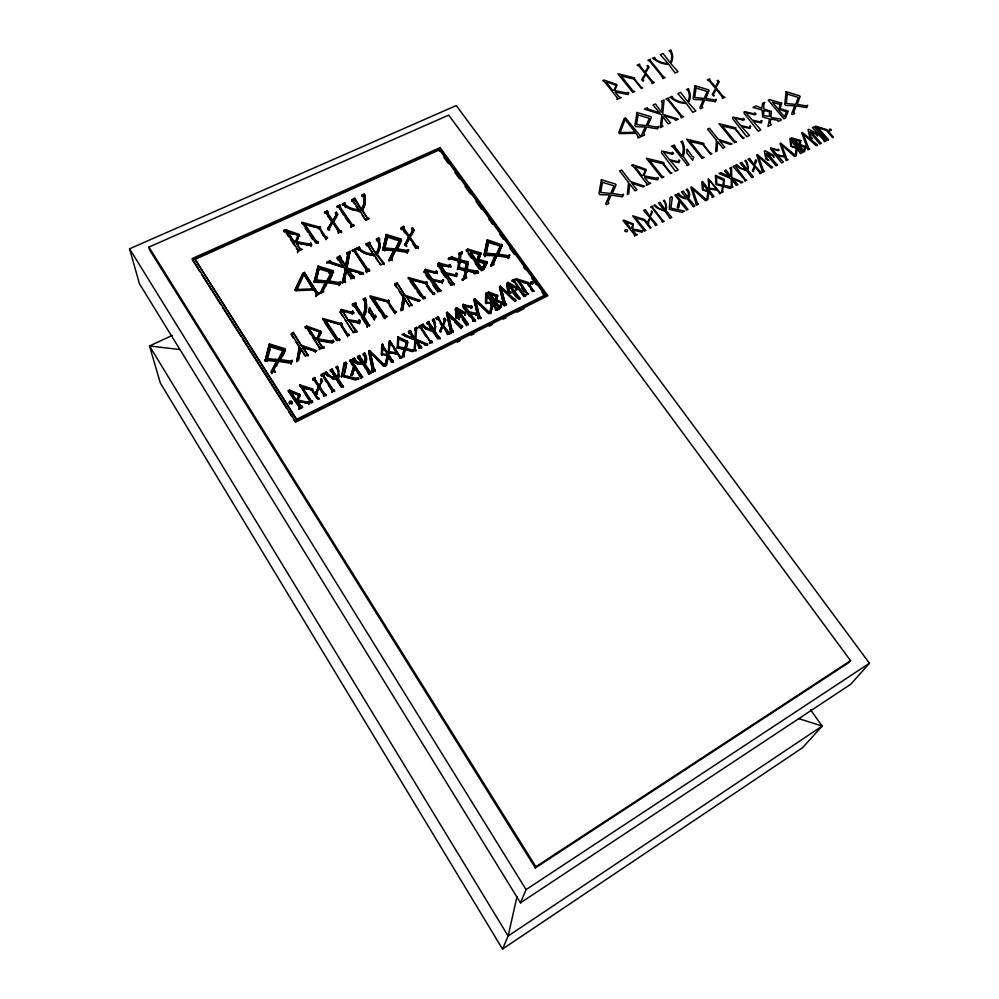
<?xml version="1.0" encoding="UTF-8"?>
<svg xmlns="http://www.w3.org/2000/svg" width="999" height="999" viewBox="0 0 999 999"><rect width="100%" height="100%" fill="white"/><g stroke="black" fill="none" stroke-linecap="round" stroke-linejoin="round"><path stroke-width="1.5" d="M418.818 301.036L405.644 296.553L397.04 282.904L394.83 283.953L396.553 287.612M400.811 356.693L400.799 357.779L389.922 340.559L388.199 352.485L388.823 353.421L389.972 341.858L397.502 354.121L388.961 352.672M407.629 342.869L407.205 341.121L397.764 336.688L397.764 337.799L407.629 342.869L405.869 349.288L412.15 351.236L413.136 349.662L413.111 350.749M485.739 293.394L485.614 303.221L485.739 293.394L486.575 292.982L487.112 294.605L486.288 302.972L486.913 293.444M398.276 347.702L398.276 346.603L404.795 348.151L404.795 349.238L398.276 347.702L398.651 338.773L406.381 342.407L406.318 343.681M398.651 339.872L398.651 338.773M399.063 242.27L399.188 240.834L387.262 237.15L384.603 249.088L395.08 250.112L399.188 242.02M400.187 357.005L399.975 358.191L400.187 357.005L398.089 353.896L388.811 352.322L388.186 351.386M400.886 238.948L401.461 240.959L400.886 238.948L386.326 234.453L382.717 250.2L386.326 234.453M401.511 228.434L401.511 229.633L400.974 228.858L403.721 227.572L403.733 226.373L400.974 227.66L402.972 228.771L409.066 237.487L404.533 245.317L408.004 237.987L409.066 237.487M401.024 356.593L401.436 358.304L401.011 357.679M404.183 349.238L402.322 356.868L404.183 349.238L397.889 348.251L397.252 347.302L397.252 348.401L397.764 336.688M404.57 298.139L402.622 310.115L404.57 298.139L409.652 306.693L404.57 299.275M402.822 357.605L402.322 355.781M412.699 227.922L413.923 230.881L412.699 227.922L411.788 228.346L412.762 230.944L408.903 236.713L403.883 229.545L403.733 226.373M403.184 348.863L403.184 347.764M394.83 283.953L403.434 296.491L401.049 310.876M403.883 229.545L404.27 227.148M404.37 356.843L403.646 354.682L405.194 349.388L412.624 351.648L413.136 349.662M414.548 339.66L415.084 341.571L414.548 339.66L401.985 334.615L404.12 333.566L404.932 335.889L412.4 338.948M404.932 335.889L404.12 333.566M415.359 247.677L415.384 246.503L409.602 238.262L405.706 245.242L407.929 241.221M404.857 349.013L404.857 347.927M405.644 296.553L397.04 282.904M405.194 349.388L403.633 355.769M406.818 251.636L406.83 250.449L408.566 249.638L408.554 250.811L406.818 251.636L396.853 250.012L401.461 239.772M406.705 246.666L405.719 244.068M405.869 349.288L407.642 341.77M406.855 297.165L411.863 305.619L406.855 297.165L418.693 301.186L420.317 300.387L405.644 295.417M407.192 253.596L408.566 249.638M407.992 239.173L408.004 237.987M407.192 342.22L407.205 341.121M408.678 239.872L408.691 238.686M426.186 282.992L432.842 292.557L434.228 292.695L434.665 294.543L432.792 293.694L426.148 284.141L426.685 281.893L425.736 282.355L408.354 277.497L408.329 278.659L424.263 283.104M408.903 236.713L408.916 235.514L403.883 228.346M507.967 293.007L507.042 282.904L508.166 282.342L517.057 287.487L516.833 289.947L516.158 288.274L509.89 284.877L509.752 286.014L519.792 299.313L519.942 298.189L509.89 284.877M409.453 236.288L416.296 246.066L417.769 246.416L418.281 248.376L416.271 247.252L409.428 237.475L413.948 229.683M408.516 331.406L409.165 333.479L408.516 331.406L410.327 330.507L410.676 332.729L414.847 338.861L415.547 329.558L414.71 328.346L416.833 327.31L416.808 328.421L414.697 329.458L415.522 330.669L415.547 329.558M409.59 239.448L409.602 238.262M409.815 236.276L412.774 229.758M409.465 333.329L409.178 332.367M410.976 332.58L410.327 330.507M411.788 228.346L411.775 229.545L412.687 229.121M410.676 332.729L410.989 331.481M411.788 280.045L411.763 281.194L423.526 298.189L424.912 298.326L424.95 297.19L423.564 297.053L411.788 280.045L425.599 283.229L433.191 294.143L434.715 293.406M412.637 280.769L412.662 279.62M409.478 332.217L413.636 339.46L411.963 337.013M414.697 329.458L414.71 328.346M416.271 247.252L416.296 246.066M414.847 338.861L410.689 331.631M415.072 349.762L415.097 348.676L415.959 351.061L415.072 349.762L415.796 341.483L419.493 346.915L419.155 348.151L419.493 346.915M415.771 342.582L415.796 341.483M415.734 340.159L415.759 339.061L427.572 344.193L427.535 345.292L415.734 340.159L416.833 327.31M417.744 247.59L417.769 246.416M416.296 340.971L416.321 339.872M427.572 344.193L425.537 345.217L424.65 343.918L417.008 340.884L416.983 341.983C418.256 346.578 422.028 346.241 420.679 347.402M419.143 328.084L418.756 326.361L420.879 325.312L420.979 327.997L430.644 342.083L432.192 342.969M489.847 311.788L490.921 312.65L492.594 304.67L495.579 308.866L495.541 310.352L497.577 309.328L487.112 294.605M419.18 326.973L420.304 327.235L425.537 336.039M421.266 327.035L420.879 325.312M420.979 327.997L421.303 325.924M421.004 346.154L421.64 348.226L420.979 347.252M424.687 269.693L424.225 272.677L425.399 269.343L434.99 271.965L436.463 270.929L437.412 273.514L436.463 270.929M423.526 298.189L423.564 297.053M422.839 326.648L421.878 324.825L423.164 324.188L423.738 326.198L423.164 324.188M423.776 325.087L423.364 326.398L426.66 329.108M424.65 270.841L425.399 269.343M455.482 308.279L456.331 318.569L455.407 309.403L456.643 307.704L465.609 312.949L465.322 315.472L464.672 313.748L458.354 310.302L458.266 311.426L468.256 325M425.562 284.378L425.736 282.355M437.462 272.365L435.826 273.152L426.361 270.554L426.323 271.716L432.33 280.319L440.222 282.18M424.612 345.017L424.65 343.918M426.148 284.141L427.085 283.679L426.685 281.893M427.41 322.927L427.372 324.038L426.985 322.315L428.771 321.428L428.896 323.276L434.103 330.831L434.84 327.522L434.14 322.877M381.418 353.683L381.818 355.332L381.755 344.58L382.642 344.143L383.154 346.928L393.456 362.275L383.129 345.841L383.154 346.928M381.443 354.77L381.755 344.58M428.896 323.276L428.771 321.428M429.97 341.346L429.645 343.406L429.97 341.346L420.304 327.235M432.33 280.319L432.367 279.171L426.361 270.554M430.644 342.083L421.016 326.885M433.166 280.319L433.129 281.468L439.523 290.622L439.572 289.473L433.166 280.319L442.332 282.417L443.481 279.857L442.607 279.757L442.382 282.08L441.533 282.492L442.445 280.931M432.792 293.694L432.842 292.557M439.373 151.086L439.423 149.825L195.105 259.328L296.865 420.317L544.73 296.166L544.917 295.03L439.423 149.825M431.768 342.345L431.818 341.258L430.681 340.984M433.154 321.566C433.404 318.319 433.941 323.251 432.542 320.667L432.579 319.555L433.853 318.931L434.053 321.116M425.374 270.504L434.94 273.114L434.99 271.965M546.753 295.592L440.084 148.839L440.134 147.577L192.083 258.629L295.816 422.053L547.852 295.729L440.134 147.577M434.178 293.831L434.228 292.695M427.659 322.789L432.829 331.468L429.358 326.423M434.428 320.941L433.853 318.931M422.864 325.537L423.014 325.674A20.342 17.345 4.5 0 0 425.012 327.485L433.366 331.081L432.904 332.118M435.502 326.798L435.002 323.651A20.479 17.52 3 0 0 434.128 321.291L434.478 319.817M434.94 273.114L436.213 272.502L436.263 271.341M434.103 330.831L434.89 325.512L433.903 321.004M382.142 354.52L383.029 347.065L387.912 354.345L387.063 355.856L387.912 354.345M440.147 339.011L434.59 331.556L435.552 326.636M434.727 331.218L434.765 330.107M438.111 263.274L437.649 266.246L438.823 262.924L448.376 265.534L449.837 264.51L450.774 267.095L449.837 264.51M437.387 291.533L437.437 290.397L424.263 271.516M436.338 317.707L436.713 319.43L436.338 317.707L438.236 316.77L438.399 319.418L438.661 317.382M438.062 264.435L438.823 262.924M455.919 274.438L456.793 274.55L456.868 273.389L455.994 273.289L455.756 275.612L454.907 276.024L445.741 273.863L439.722 265.297L439.785 264.136L449.213 266.721L450.836 265.934M437.762 319.73L437.812 318.606L436.763 318.319M442.32 325.087L438.236 316.77M433.366 331.081L437.787 338.686L434.066 333.266M440.834 291.546L440.884 290.397L439.572 289.473M439.061 338.049L434.64 330.444M441.858 325.861L439.647 331.656L442.582 325.499L437.812 318.606M442.282 283.566L442.332 282.417M445.666 319.555L445.604 320.667L444.068 318.469L445.666 319.555L442.794 324.575L449.625 333.216L447.727 334.166L443.007 326.111L440.472 331.618L442.582 325.499M443.481 279.857L443.419 281.006L442.545 280.906M449.625 333.216L449.562 334.315L448.076 333.404L442.732 325.686L444.842 319.58L442.944 324.775M445.741 273.863L445.804 272.702L439.785 264.136M442.732 325.686L443.531 324.213M456.868 273.389L456.506 276.673L456.58 275.524L446.603 273.838L446.541 275L454.258 285.015M444.692 318.157L444.006 319.58L444.78 320.704M448.451 258.329L448.389 259.49L452.023 257.754L452.097 256.581L448.451 258.329L458.254 261.114L458.628 262.899L458.254 261.114M438.773 264.098L448.314 266.696L448.376 265.534M446.528 312.687L451.111 333.541L446.528 312.687L447.365 312.275L461.813 325.886L461.738 326.998L461.813 325.886M449.737 259.653L449.812 258.479M448.314 266.696L449.575 266.084L449.65 264.922M461.738 326.998L447.302 313.399L447.365 312.275M452.097 331.581L452.609 330.257L452.097 331.581L448.089 314.198L461.201 327.447L461.113 328.559L454.57 321.94M447.24 334.653L447.515 332.617L447.44 333.716M448.076 333.404L448.139 332.305M437.699 265.085L450.886 283.866L450.824 285.015L448.189 281.256M462.262 252.347L461.226 253.971L462.175 253.521L461.925 251.885L459.24 253.172L458.791 259.977L458.066 260.327L452.497 258.416L452.097 256.581M381.793 354.245L387.275 355.869L385.339 363.798L386.051 364.885L388.449 356.343L391.396 360.726L391.296 362.262L393.456 361.188M449.138 333.703L449.2 332.605M452.947 284.103L453.022 282.954L446.603 273.838M450.362 332.442L450.424 331.343M450.686 332.28L450.761 331.168M454.907 276.024L455.831 274.463M476.098 313.324L476.773 312.562L476.573 315.259L476.098 313.324L468.993 311.763L464.373 305.195L464.298 306.318L468.906 312.887L474.113 314.36M452.609 330.257L453.296 332.455L452.535 331.356M458.066 260.327L458.866 258.816L458.791 259.977M459.565 253.634L459.49 254.807L459.24 253.172M459.253 267.607L459.328 266.446L460.152 268.881L465.709 269.343L466.645 263.461L459.99 261.613L459.253 267.607L460.152 268.881M455.407 309.403L456.643 307.704M459.54 268.007L459.615 266.845M459.915 262.774L459.99 261.613M460.851 261.301L460.252 259.178L460.851 261.301L468.244 263.674L467.732 261.663L460.939 260.14M457.067 310.864L457.742 317.17L458.741 317.657L458.666 318.781L457.667 318.281L457.067 310.864L466.733 324.687L468.356 323.888L458.354 310.302M460.551 262.462L460.626 261.301M462.175 253.521L461.925 251.885M457.667 318.281L457.742 317.17M459.328 319.73L458.741 317.657M465.422 271.166L463.586 278.534L462.275 279.171L462.2 280.319L463.511 279.683L465.422 271.166L457.554 268.519L457.48 269.68L458.703 261.738M463.511 279.683L463.586 278.534M464.86 269.755L466.645 263.461M464.972 270.529L465.334 272.315M480.769 254.121L480.869 252.947L467.794 249.076L466.383 249.75L466.296 250.924L467.707 250.25L480.769 254.121L478.421 260.427L487.137 263.012L483.953 269.58M465.709 269.343L465.796 268.182M466.196 262.837L466.558 264.623M464.373 305.195L471.103 307.355L472.215 306.818L471.441 305.719L470.467 306.456L463.174 304.495L463.086 305.619L469.006 307.143M463.561 305.382L463.648 304.258M467.707 250.25L467.794 249.076M477.722 271.116L476.898 272.615L467.894 270.791L467.295 268.669L467.982 269.643L477.722 271.116L478.459 272.153L474.975 273.851L474.05 272.54L467.42 270.916L466.608 272.415L467.332 272.065M467.644 262.824L467.732 261.663M464.585 314.86L464.672 313.748M467.894 270.791L467.982 269.643M465.609 312.949L465.522 314.061L456.568 308.828M470.604 251.96L470.517 253.134L476.236 260.976L477.247 260.489L478.858 254.458L470.604 251.96L476.323 259.815L476.236 260.976M467.132 324.101L467.22 322.989M468.906 312.887L468.993 311.763M469.605 312.637L469.518 313.748L475.374 321.453L475.474 320.342L469.605 312.637L476.098 314.435L475.999 315.547M470.467 306.456L470.367 307.58L471.353 306.843L472.115 307.942M471.016 308.479L471.103 307.355M473.951 273.689L474.05 272.54M471.228 307.155L471.328 306.031M476.848 260.889L476.748 262.05L482.055 269.48L485.389 262.774L478.059 260.314L476.848 260.889L482.155 268.319L482.055 269.48M477.247 260.489L478.858 254.458M476.898 272.615L476.998 271.466M477.959 261.476L478.059 260.314M472.964 321.353L473.064 320.242L462.962 305.856L463.174 304.495M489.473 313.174L474.737 299.887L474.837 298.751L474.013 299.163L478.384 317.432L477.947 318.706M478.421 260.427L480.869 252.947M489.16 313.336L489.585 312.063L490.247 312.987L488.673 313.761L475.574 300.649L479.67 317.844L480.194 316.521L479.67 317.844M478.459 272.153L478.359 273.314L477.622 272.265M474.413 320.729L474.513 319.618M475.524 313.611L475.424 314.735L476.673 314.148M484.228 254.245L484.965 256.581L484.228 254.245L487.287 239.76L502.335 245.03L498.002 255.207L507.842 256.805L509.527 255.994L509.665 254.832L507.979 255.644L498.126 254.046L498.002 255.207M485.939 254.295L488.299 242.432L500.149 246.091L500.024 247.265L496.253 255.307L485.939 254.295L487.862 245.142M484.128 255.407L487.287 239.76M480.194 316.521L480.856 318.718L480.094 317.632M488.174 243.619L488.299 242.432M487.137 263.012L487.25 261.85L478.521 259.265M486.8 294.58L486.575 292.982M486.338 297.202L486.451 296.066M485.989 303.758L485.726 302.098M486.613 303.434L486.401 301.848M495.154 255.732L490.646 266.096L495.154 255.732L485.077 255.419M488.561 291.995L488.449 293.132L497.502 296.503L496.328 301.086L497.627 295.367L488.561 291.995L487.649 292.445L499.113 308.566L498.988 309.678M493.706 255.057L493.831 253.896M496.778 255.769L493.031 264.373L496.778 255.769L508.429 257.605L509.665 254.832M490.646 294.243L490.534 295.379L494.892 301.411L496.366 296.416L490.646 294.243L495.017 300.287L494.892 301.411M388.511 349.475L389.298 340.859M389.248 349.9L389.922 340.559M491.071 304.283L492.007 302.759L491.196 303.159L491.321 305.332L490.984 303.559L486.101 302.635M496.253 255.307L500.149 246.091M496.403 254.995L496.528 253.833M492.282 306.681L492.594 304.67M499.9 247.515L500.037 246.341M495.317 302.222L496.216 300.711L501.311 302.822L499.363 307.917L495.317 302.222L496.091 301.848M415.097 340.472L413.936 350.986L415.984 349.975M495.554 301.086L496.366 296.416M502.21 246.204L501.748 244.218M495.454 309.99L495.579 308.866M497.502 296.503L497.627 295.367M496.74 309.453L496.878 308.341M499.6 286.563L499.463 287.7L500.412 286.164L499.6 286.563L503.946 305.756L499.837 289.211M497.577 309.328L497.452 310.452L487 295.729M515.134 299.338C514.685 302.56 514.522 297.615 515.796 300.262L514.248 301.024L501.161 288.037L505.319 305.082L505.869 303.746L505.319 305.082M499.363 307.917L501.311 302.822M500.824 307.605L502.509 302.21L496.453 299.962M507.842 256.805L507.979 255.644M338.424 375.212L337.537 378.671L332.417 370.829L332.18 368.981L330.307 369.905L330.394 370.979L332.267 370.055L332.18 368.981M339.098 375.437L338.511 378.234M508.429 257.605L508.291 258.766L509.527 255.994M506.905 284.041L508.166 282.342M508.641 285.427L509.278 292.732L510.264 293.219L510.402 292.083L509.415 291.596L508.641 285.427L518.369 298.976L519.942 298.189M509.278 292.732L509.415 291.596M512.062 281.506L512.2 280.357L514.223 279.37L514.26 282.018L514.647 279.957M513.586 282.355L513.723 281.206L512.2 280.357M514.223 279.37L514.073 280.507L524.188 294.455L525.724 295.304L525.561 296.441L524.025 295.579L513.723 281.206M455.756 275.612L455.994 273.289M516.158 288.274L516.221 290.447L516.371 289.31M517.057 287.487L516.908 288.624L508.029 283.491M518.294 280.532L518.144 281.668L518.831 280.257L527.597 283.366L533.454 291.458L534.39 290.996L533.091 290.309L528.196 282.455L515.834 278.571L527.335 294.505L528.708 293.831L527.397 293.144L518.831 280.257M515.796 300.262L515.646 301.386L514.985 300.474M442.382 282.08L442.607 279.757M518.668 298.439L518.818 297.302M523.351 295.916L523.513 294.792L523.701 296.316L525.724 295.304M524.025 295.579L524.188 294.455M525.137 295.841L525.287 294.717M527.235 294.268L527.397 293.144M533.091 290.309L532.929 291.446L531.218 289.073M359.79 320.292L359.478 323.639L359.79 320.292L358.891 320.192L358.741 322.527L357.842 322.964L348.426 320.754L342.432 310.726L348.426 320.754M358.741 322.527L358.891 320.192M460.177 260.339L461.313 252.797M467.207 269.817L468.344 262.512M403.434 296.491L401.049 309.752L402.622 308.978M466.695 271.266L465.659 277.497L465.746 276.348L466.783 277.822L462.724 279.795L462.275 279.171M302.697 407.505L299.2 409.253L299.375 406.643L288.361 390.547L289.398 390.035L299.463 394.205L299.962 395.854L297.852 400.412L298.289 401.111L307.417 403.221L308.691 402.597L308.566 401.536L307.292 402.172L298.164 400.05L297.714 399.35L299.837 394.792M299.2 409.253L299.375 406.643M337.874 258.579L337.949 259.752L337.038 257.33L339.885 256.006L340.721 257.255L340.322 258.654L345.629 266.508L347.802 254.37L346.753 252.822L350.062 251.286L346.765 268.182L347.465 269.218L363.611 274.163M345.629 266.508L347.802 254.37M489.722 312.899L491.446 304.208M490.796 313.761L492.47 305.794M299.55 346.603L296.715 361.576L299.55 346.603L291.084 333.554L293.419 332.442L302.01 346.591L315.659 351.236M301.885 345.479L316.92 350.612L315.197 351.436L303.072 347.302L308.017 354.932L305.682 356.056L300.662 348.326L298.239 359.677L296.578 360.477M298.376 360.764L300.662 348.326M346.765 268.182L350.062 251.286M346.378 270.242L344.33 281.056L346.378 270.242L351.099 277.21L350.674 278.596L351.099 277.21M516.995 896.602L508.129 936.013L502.534 949.05L160.302 382.954L149.525 345.979L172.165 335.464M338.349 258.354L343.731 267.395L331.256 263.274L330.132 260.539L326.785 262.088L344.792 267.894L345.504 268.943L342.17 283.079L345.392 281.568L344.255 279.895M342.57 282.829L345.504 268.943M358.766 379.57L358.142 377.634L356.68 378.359L356.73 379.433L343.743 376.423L346.578 363.336L345.866 362.237L344.143 363.087L344.63 364.81L341.358 377.123L344.143 363.087M343.743 376.423L346.278 365.921M386.426 365.784L388.449 356.343M384.603 249.088L387.262 237.15M305.195 326.81L307.28 328.359L319.742 347.415L319.205 349.488L324.263 347.04L321.865 346.241L318.057 340.409L332.43 343.069L333.616 341.208L333.017 340.309L331.181 341.196L318.431 338.836L317.844 337.937L321.116 331.855L320.629 331.119L306.681 326.099L305.195 326.81L305.319 327.934L306.805 327.222L320.729 332.23L321.216 332.967L318.594 337.837M340.734 309.827L340.309 312.849L341.483 309.465L351.273 312.138L352.822 311.064L353.871 313.674M323.788 394.18L323.626 396.228L323.788 394.18L319.368 387.35L316.596 392.008L317.457 394.255L316.596 392.008M322.54 381.493L321.491 378.958L320.816 379.295L321.666 381.531L318.906 386.163L315.06 380.219L314.797 377.535L312.774 378.534L313.299 380.244L312.774 378.534M316.021 279.945L319.018 268.868L331.168 272.627L331.243 273.801L326.835 282.143L316.121 281.106L316.021 279.945L326.748 280.981L331.168 272.627M316.121 281.106L319.018 268.868M318.132 266.096L314.161 282.267L318.132 266.096L332.954 270.679L333.591 272.69M297.577 252.809L297.977 249.688L286.001 231.706L283.991 230.232L285.452 229.583L298.951 234.403L299.55 236.313L298.951 234.403M404.795 348.151L406.381 342.407M404.795 349.238L406.368 343.506M374.463 316.783L369.58 308.591L368.544 312.3L369.543 307.455L374.463 316.783L375.199 315.284L374.438 315.659M269.418 343.918L265.11 360.939L269.418 343.918L284.69 348.651L285.264 349.538L280.132 360.564L290.647 362.225L292.532 361.313M266.983 358.604L270.292 346.84L282.804 350.724L282.954 351.835L278.234 360.701L267.158 359.702L266.983 358.604L278.084 359.615L282.804 350.724M267.57 358.229L270.042 349.425M309.016 402.247L308.778 404.483L308.566 401.536M415.384 246.503L415.547 248.489L418.306 247.19M332.155 390.022L331.905 392.095L332.155 390.022L322.627 375.362L321.054 374.45L323.289 373.351L323.464 376.074L332.992 390.709L334.153 390.984L323.376 375L323.701 373.988M366.658 269.443L366.283 271.84L366.658 269.443L354.333 251.373L352.322 250.237L355.144 248.926L355.332 252.11L367.632 270.167L369.655 271.303L369.081 269.343L367.595 268.993L355.282 250.936L355.681 249.713M351.161 224.987L350.811 227.397L351.161 224.987L339.098 207.392L337.113 206.281L339.91 205.02L340.097 208.192L352.16 225.774L353.621 226.111L353.571 224.912L352.098 224.563L340.022 206.968L340.434 205.782M328.933 229.533L328.846 228.321L332.929 222.54L338.536 230.769L338.649 232.755L341.471 231.468L339.473 230.344L332.817 220.579L337.537 214.011L336.338 212.25L335.402 212.675L336.426 215.297L332.38 221.029L327.51 213.886L327.31 210.702L324.5 211.975L324.588 213.187L327.397 211.925L327.31 210.702M338.186 233.179L338.536 230.769M327.51 213.886L327.834 211.463M316.408 294.156L316.059 296.578L316.895 293.931L314.223 289.91L295.866 290.684L295.067 289.473L303.072 273.089L304.52 272.415L318.444 294.393L318.344 293.244M502.509 302.21L500.437 307.904L499.113 308.566M353.334 367.757L351.024 375.299L353.334 367.757L354.47 367.195L349.9 360.252L351.074 359.677L362.737 377.585M354.258 369.717L352.247 375.012L354.195 368.631L355.12 368.181L361.188 378.359L355.12 368.181M434.59 331.556L435.502 327.747L435.052 322.527A20.504 17.532 3.1 0 0 434.178 320.179L434.103 320.005M311.026 246.653L310.926 243.132L309.141 243.943L296.765 241.621L296.204 240.771L296.89 242.819L309.253 245.142L311.026 244.33L310.926 243.132M337.537 378.671L338.286 371.653L336.188 366.995L337.525 366.346L337.899 368.718A21.191 18.257 -3.2 0 1 338.711 371.178M337.949 378.346L343.531 387.162L338.024 379.42L339.023 374.363L338.636 370.092A21.229 18.282 -3.2 0 0 337.824 367.644L337.749 367.47M338.024 379.42L338.099 377.997M375.199 315.284L375.849 316.246L374.288 319.967L374.163 318.469L368.506 311.164M520.479 902.834L526.073 889.597L869.442 663.236L456.268 105.557L129.558 248.788L139.423 283.716L520.479 902.834L850.823 684.203L869.442 663.236M535.339 867.931L535.864 866.695L850.549 660.651L448.713 115.122L148.888 247.078L149.688 250.1L535.339 867.931L849 662.487L850.549 660.651M443.469 325.324L445.067 321.828M297.115 399.338L298.751 394.667L291.296 392.295L296.241 400.886L297.252 400.399L297.115 399.338L296.116 399.837L296.241 400.886M498.126 254.046L502.335 245.03M363.786 316.246L364.111 315.547L363.823 317.37L369.705 326.111L363.786 316.246L363.823 317.37M487.25 261.85L483.429 269.742L481.356 270.754L466.383 249.75M319.58 385.839L321.566 380.457M316.695 393.069L318.269 389.835M303.072 273.089L295.204 290.622L295.067 289.473M296.666 290.659L303.921 274.375L313.599 289.96L303.921 274.375M351.273 312.138L351.336 313.274L352.672 312.625L352.822 311.064M319.992 385.352L319.218 385.739L326.074 395.866L324.563 394.905L319.318 386.8L322.44 380.419M318.182 387.1L315.834 393.107L318.956 386.713L314.273 379.483L313.187 379.17M340.147 283.766L339.173 285.689L340.559 281.656L338.761 282.505L328.571 280.856L328.659 282.018L338.823 283.654L340.634 282.804L340.559 281.656M395.08 250.112L399.188 240.834M396.853 250.012L400.799 242.245M290.959 364.373L292.395 360.214L290.509 361.126L279.982 359.478M382.692 249.026L383.516 250.212L393.768 250.537L388.961 259.79L389.61 260.727L392.395 259.403L391.458 258.054L395.404 250.574L407.205 252.422M388.973 260.964L393.768 250.537M328.659 282.018L332.18 275.362M328.571 280.856L333.516 271.516M282.767 355.607L285.402 350.649L284.69 348.651M325.362 282.63L320.317 293.319L325.362 282.63L314.872 282.317L314.061 281.106M317.095 339.048L319.58 331.743L310.277 328.459L309.215 328.971L315.659 339.747L317.095 339.048L319.992 332.367M276.623 361.363L271.129 371.516L271.928 373.614L271.291 372.602L276.623 361.363L267.058 360.502L265.746 361.126L264.935 359.84M322.902 291.533L327.048 282.655L339.098 284.528M325.724 286.388L327.048 282.655M273.838 369.605L274.937 372.152L273.838 369.605L278.371 361.388L290.821 363.274M276.586 365.996L278.371 361.388M411.176 235.764L413.236 232.093M296.328 241.97L298.264 238.574M295.504 241.97L297.939 234.977L288.923 231.83L287.887 232.292L294.106 242.62L295.504 241.97L299.425 235.102M482.155 268.319L485.389 262.774M333.316 220.604L336.351 214.073L335.402 212.675M329.72 228.197L331.98 222.977M334.715 220.08L336.888 216.446M331.318 222.278L327.747 229.608L327.66 228.396L332.405 221.778L326.486 213.087L324.5 211.975M376.823 253.846L384.103 263.311L384.128 264.485L376.848 255.02L377.872 252.198A20.967 17.345 1.5 0 0 378.983 239.623L379.595 239.086L378.796 237.949L376.473 239.023L376.498 240.222L378.821 239.136L378.796 237.949M376.848 255.02L377.897 253.371M362.125 209.515L367.769 218.818L362.175 210.727L363.174 207.904A20.704 16.846 1.5 0 0 364.335 195.717L364.273 195.504M362.175 210.727L363.224 209.128M363.923 354.545L363.961 355.644A9.615 8.279 -0.8 0 1 364.16 363.486L364.123 362.412A9.628 8.279 -0.8 0 0 363.923 354.545L363.037 353.783L364.635 352.997L365.047 353.996A10.927 9.403 -0.8 0 1 364.797 363.648L364.847 364.735C366.071 368.831 371.341 371.903 370.067 372.602M502.534 949.05L802.559 747.714L822.189 726.048L810.376 709.577M457.267 342.182L460.052 340.784M471.178 335.214L473.963 333.816M489.26 326.149L492.045 324.75M503.159 319.168L505.944 317.769M517.07 312.188L524.025 308.703M296.865 420.317L296.74 419.28L544.917 295.03M372.227 370.254L373.014 372.465L368.731 350.986L369.605 350.562L384.091 364.573L384.103 365.659L384.091 364.573M374.538 370.204L374.5 369.131L375.287 371.341L374.5 369.131M478.384 317.432L478.808 318.681L480.956 317.607M504.083 304.633L504.52 305.869L506.643 304.82L505.869 303.746M368.331 372.377L369.031 374.45L368.556 372.265L363.324 364.373A10.902 9.378 -0.3 0 1 353.534 359.665L353.409 360.839L353.534 359.665M372.265 371.341L372.577 370.092M368.369 373.451L368.556 372.265M299.063 408.204L302.572 406.456L300.849 405.794L297.952 401.248L308.654 403.434M311.089 403.334L310.964 402.285L312.5 401.511L311.151 400.786L302.31 387.025L312.138 390.035L317.832 398.863L318.881 398.339L317.532 397.602L312.537 389.872L312.862 389.036L299.812 384.902L308.691 399.612M325.974 394.805L323.951 395.816L323.539 395.167M334.066 389.922L334.49 390.572L332.242 391.683L331.83 391.034M343.456 386.101L341.446 387.1L336.613 379.008L332.13 377.772L328.084 375.299A21.029 18.094 -1.6 0 1 326.074 373.426L325.637 374.55L325.025 373.626L326.373 372.964L328.509 375.886M358.716 378.496L355.681 380.007L341.283 376.049M361.139 377.285L362.687 376.511M368.993 373.376L370.929 372.415L370.267 371.416M372.977 371.391L375.249 370.254M384.428 364.41L385.065 365.372L383.416 366.196L370.292 352.535L374.076 370.429M401.436 357.217L399.975 357.942L399.975 357.105M402.834 356.518L404.37 355.756L403.646 354.682M421.678 347.14L419.855 348.039L419.193 347.065M451.186 332.442L453.371 331.356M461.201 327.447L462.787 326.661L462.137 325.724M475.474 320.342L473.351 321.391L473.064 320.242M318.906 386.163L319.48 384.765M442.37 323.976L443.007 323.664M353.384 368.831L354.533 368.269L354.47 367.195M495.017 300.287L495.666 299.962M313.299 390.609L312.65 390.934L312.537 389.872M318.281 388.161L318.956 386.713M441.795 326.973L442.532 326.611L440.147 323.164M459.403 318.606L456.406 317.457M319.368 387.35L318.793 388.748L318.693 387.687M316.783 394.593L317.357 393.194M332.417 370.829L332.592 369.605M354.945 358.966L354.72 360.189L354.345 358.067L352.747 358.853L352.809 359.94L354.408 359.153L354.345 358.067M366.446 360.814A10.914 9.391 -0.8 0 0 365.085 355.082L364.635 352.997M358.266 358.541L357.567 356.481L359.59 355.482L360.027 357.679L364.023 363.698M360.027 357.679L359.59 355.482M291.433 393.356L292.033 391.933M383.029 347.065L382.417 348.464L382.392 347.377M312.138 400.949L312.25 401.998L311.263 401.835L302.435 388.099L306.98 389.21M321.666 381.531L320.916 380.357L321.491 378.958M326.985 373.888L326.286 371.878L324.937 372.54L325.549 373.476M330.806 371.616L330.994 370.404L336.688 380.082L336.613 379.008M299.513 407.692L288.511 391.608L289.535 391.096L299.962 395.854M312.887 379.608L314.91 378.609L314.797 377.535M323.289 373.351L323.389 374.438L321.154 375.537L321.566 376.173L321.466 375.087M337.525 366.346L337.612 367.432L336.276 368.082L336.188 366.995M344.218 364.173L345.929 363.324L345.866 362.237M354.533 368.269L349.962 361.338L351.136 360.764L351.074 359.677M357.617 357.567L359.64 356.568M363.087 354.882L364.672 354.096M372.615 371.166L368.768 352.073L369.605 350.562M381.768 345.679L382.642 344.143M389.31 341.958L389.935 341.658L400.799 357.779M408.504 332.505L410.314 331.618M418.731 327.472L420.854 326.423M421.853 325.936L423.126 325.299M428.733 322.54L426.948 323.426L427.372 324.038M432.542 320.667L433.803 320.042M436.288 318.818L438.186 317.894M446.466 313.811L447.302 313.399M474.737 299.887L473.926 300.287L478.284 318.544M485.626 294.518L486.463 294.106M326.885 372.814L330.544 376.286L336.126 378.259M317.844 337.937L318.531 339.947L331.268 342.307L333.104 341.408L333.017 340.309M271.765 372.527L274.775 371.066M341.87 323.601L340.884 324.076L347.452 333.978L349.363 334.852L347.777 335.627L340.284 324.338L327.048 320.642L326.136 321.079L337.762 338.673L339.672 339.56L337.337 340.684L322.665 318.456L340.447 323.426L341.433 322.952L341.945 324.725M359.428 322.515L349.151 320.804L355.532 331.393L356.855 332.342L356.805 331.231L353.521 332.829L340.234 311.725M369.667 324.987L367.132 326.223L367.17 327.335L367.108 324.663L353.871 304.945L353.159 306.456L352.385 304.258L355.569 302.734L356.281 303.796L355.569 305.294L362.924 316.246A28.197 23.789 -0.6 0 0 364.26 300.637L363.349 299.013L365.197 298.127L365.534 300.374A29.458 24.863 -0.6 0 1 366.283 310.127M384.865 317.607L387.137 316.508L385.239 315.647L373.526 298.376L387.487 301.598L395.042 312.675L396.591 311.913L394.705 311.051L388.087 301.348L389.048 300.874L388.611 300.237L387.649 300.699L370.08 295.791L384.877 318.731L383.141 316.171M409.677 305.557L411.888 304.483M440.884 290.397L437.737 291.933L437.437 290.397M315.659 339.747L315.547 338.636L316.995 337.937M368.981 312.949L369.505 311.551M348.364 319.63L358.691 321.403M340.796 310.964L352.098 313.374L353.821 312.55M388.611 300.237L387.649 301.835L370.105 296.94L379.67 311.039M425.699 283.504L426.648 283.042M476.323 259.815L477.347 259.328M365.384 300.1L365.659 298.801M293.419 332.442L293.544 333.566L291.221 334.677L293.756 338.586M352.447 305.394L355.619 303.871L355.569 302.734M365.197 298.127L365.234 299.263L363.399 300.15L363.349 299.013M394.842 285.115L397.04 284.053M459.153 254.345L461.85 253.059M355.569 305.294L356.331 304.932L355.619 303.871M309.328 330.082L310.389 329.583L310.277 328.459M339.185 338.823L339.26 339.922L337.837 339.785L326.223 322.202L327.048 320.642M386.65 315.784L386.663 316.908L385.252 316.77L373.551 299.513L374.438 299.088M353.534 277.26L353.471 276.099L354.383 278.509L353.471 276.099M315.959 295.429L319.368 293.831L318.831 293.019M354.32 277.347L351.473 278.696L346.441 271.416M366.833 272.64L366.795 271.478L369.63 270.142M384.103 263.311L380.594 264.972L374.475 254.945L372.215 254.845A20.854 17.233 2.2 0 1 358.491 249.151L356.83 248.139L359.178 247.053L359.965 248.202L359.303 249.713L359.965 248.202M316.508 295.317L316.895 293.931M406.718 245.492L405.794 245.916L404.545 244.131M408.916 235.514L409.827 235.09M409.428 237.475L410.502 236.975M370.017 243.057L366.246 244.98L366.208 243.793L369.48 242.27L369.58 244.455L376.211 254.108A19.893 16.471 1.5 0 0 377.984 241.034L377.959 239.847L377.285 241.358L377.984 241.034M303.184 274.263L304.633 273.589L304.52 272.415M326.873 263.261L330.207 261.713L330.132 260.539M339.885 256.006L339.96 257.193L337.113 258.516L337.949 259.752M350.125 252.472L346.815 254.008L346.753 252.822M355.144 248.926L355.207 250.112L352.372 251.423L352.322 250.237M359.178 247.053L359.228 248.239L356.88 249.325L356.83 248.139M340.322 258.654L340.721 257.255M379.595 239.086L379.008 240.821A20.942 17.333 1.5 0 1 378.534 252.135M297.452 251.623L302.372 249.363L300.05 248.589L296.391 243.107L310.914 245.454M326.074 238.511L327.635 237.799L325.786 236.963L319.468 227.635L320.442 227.198L320.017 226.573L319.056 227.01L301.81 222.203L315.909 243.169L318.182 242.12L316.333 241.283L305.157 224.688L318.881 227.872L326.173 239.71M340.946 230.682L341.009 231.893L339.548 231.543L332.904 221.79L333.991 221.303L333.903 220.092M301.935 223.414L319.156 228.222L320.117 227.784L320.017 226.573M320.442 227.198L320.529 228.396L319.568 228.833L319.468 227.635M331.393 223.489L332.492 222.989L332.405 221.778M294.106 242.62L293.968 241.408L295.379 240.771M318.281 243.319L316.433 242.482L305.282 225.899L306.169 225.499L306.056 224.288M335.477 213.886L336.413 213.474L336.338 212.25M332.38 221.029L332.305 219.817L333.241 219.393M342.42 203.896L344.742 202.847L345.517 203.958L342.482 205.12L342.42 203.896L343.181 205.007M354.995 199.475L351.76 200.936L351.698 199.7L354.945 198.239L361.551 209.827L355.057 200.437L354.945 198.239M364.935 195.192L361.9 196.353L361.863 195.13L364.16 194.081L364.935 195.192L364.385 196.94A20.667 16.833 1.5 0 1 365.272 202.073M352.285 201.698L352.684 200.262L359.19 209.665L359.19 211.751M284.403 230.844L284.54 232.055L284.141 231.443L285.589 230.794L299.076 235.614M339.91 205.02L339.985 206.244L337.187 207.505L337.113 206.281M440.084 148.839L192.345 259.815L199.862 271.666M296.541 289.51L313.486 288.798M373.838 256.094L374.475 254.945M367.732 217.607L369.268 218.731L365.796 220.329L359.815 210.564L357.58 210.452A20.592 16.733 2.2 0 1 344.056 204.87L343.868 204.708M486.051 253.122L496.378 254.146M384.578 247.902L395.067 248.938M340.884 324.076L347.527 335.09L348.938 335.227L348.876 334.116M396.103 312.325L394.705 312.188L394.705 311.051M179.608 349.5L149.525 345.979L508.129 936.013L822.189 726.048L798.413 718.543M358.941 321.316L359.84 321.416M396.853 248.826L406.83 250.449M388.948 351.586L397.515 353.034M432.867 330.357L428.159 328.833L423.389 325.287M460.227 267.72L464.947 268.594M382.442 353.896L387.05 354.77M486.725 302.31L491.196 303.159M343.681 375.349L356.68 378.359M297.952 401.248L298.077 402.31L299.225 402.572L299.101 401.523M445.804 272.702L454.982 274.875M432.367 279.171L441.583 281.343M335.239 379.17L329.195 376.411M439.722 265.297L443.768 266.408M346.703 267.008L347.402 268.057L363.574 272.989L360.377 274.5L359.24 272.839L348.289 269.355L353.059 277.485M487.175 240.934L501.623 245.392M386.338 235.652L400.886 240.147M318.231 267.282L333.029 271.853L332.954 270.679M328.559 272.964L331.243 273.801M405.881 348.201L412.162 350.149M269.58 345.03L284.84 349.762M348.351 270.517L351.086 271.391M430.931 331.069L427.385 329.545M331.181 262.088L343.668 266.221M318.057 340.409L321.965 347.34L324.363 348.139M479.42 261.963L483.816 263.449M303.072 347.302L303.184 348.414L305.881 349.325M452.572 257.255L458.141 259.166M289.061 233.029L292.919 234.39M515.684 279.72L525.973 283.354M299.937 385.976L312.325 390.422M497.539 301.536L502.372 303.334M332.217 378.846L333.229 379.258M404.945 334.777L413.661 338.361M508.104 291.87L511.063 293.007L510.402 292.083M458.266 311.426L462.062 313.486M453.022 282.954L454.333 283.878L451.211 285.389L450.886 283.866M349.151 320.804L356.805 331.231M424.975 328.596L425.699 329.133M439.123 336.95L440.209 337.912L438.299 338.861L437.837 337.587M500.412 286.164L514.835 299.5M500.274 287.3L514.685 300.624M474.837 298.751L489.273 312.212M369.63 351.648L384.103 365.659M448.027 315.309L452.385 319.73M443.956 157.392L448.539 163.699M454.957 172.527L459.528 178.833M465.034 186.401L470.529 193.968M476.024 201.548L481.518 209.116M488.848 219.206L492.507 224.251M499.837 234.34L503.508 239.385M509.915 248.227L514.497 254.533M523.663 267.145L525.499 269.668M531.905 278.496L536.488 284.802M541.982 292.37L544.73 296.166M527.784 284.353L529.495 286.713M530.769 289.123L532.442 291.433M521.878 288.286L524.525 291.958M518.019 288.524L522.465 294.68M493.144 263.212L494.118 264.56L491.433 265.859L490.759 264.935M512.037 291.483L516.458 297.64M468.056 253.396L471.578 258.329M475.099 263.261L479.495 269.43M495.442 301.099L499.5 306.805M491.058 298.539L495.467 304.732M490.234 301.548L491.883 303.883M452.023 257.754L452.497 258.416M441.158 271.253L445.554 277.51M462.874 306.98L466.246 311.775M467.919 314.161L469.605 316.558M403.721 227.572L404.258 228.346M402.959 229.97L405.569 233.704M412.887 244.156L414.535 246.503M456.993 311.975L460.502 317.008M462.262 319.518L466.645 325.799M425.986 275.187L428.608 278.958M432.992 285.252L436.501 290.272M364.198 195.317L364.972 196.428M426.411 285.589L430.619 291.646M361.863 195.13L362.637 196.241M424.95 297.19L425.449 297.902L423.214 298.988L408.354 277.497M410.077 281.181L415.322 288.761M417.07 291.283L420.567 296.328M351.698 199.7L352.222 200.462M354.37 203.833L352.684 200.262M355.994 206.181L357.617 208.541M362.25 215.247L364.647 218.719M378.821 239.136L379.608 240.284M440.534 330.519L441.308 331.643L440.671 331.955L439.697 330.544M432.579 319.555L433.204 320.454M376.473 239.023L377.26 240.172M428.933 322.165L434.14 329.732M369.555 243.269L376.211 254.108M369.518 243.456L370.055 244.243M373.876 255.207L367.207 244.355L373.876 255.207A19.793 16.359 2.2 0 1 359.303 249.713M353.571 224.912L354.096 225.687L351.286 226.96L350.761 226.199M399.138 291.371L402.572 296.378M366.208 243.793L366.783 245.766M375.324 257.305L378.584 262.063M339.985 206.244L340.509 207.005M431.818 341.258L432.242 341.87L430.107 342.932L429.682 342.32M343.469 214.897L339.098 207.392M345.192 217.407L348.639 222.427M336.413 213.474L337.612 215.222L337.537 214.011M359.228 248.239L360.015 249.388M355.207 250.112L355.731 250.899M417.008 340.884L420.704 346.303M388.623 301.373L389.061 302.023L389.048 300.874M327.397 211.925L327.922 212.687M327.422 212.662L332.305 219.817M366.695 270.604L354.333 251.373M417.982 345.841L419.468 348.002M366.246 270.679L366.795 271.478M389.173 305.195L395.042 313.798M327.41 215.547L331.643 221.753M338.599 231.968L332.929 222.54M328.846 228.321L329.807 229.745L328.871 230.17L327.66 228.396M340.247 257.467L345.567 265.334M348.289 269.355L352.997 276.311M339.96 257.193L340.796 258.429M321.378 232.617L323.776 236.164M338.424 259.54L340.696 262.899M342.22 265.147L343.731 267.395M345.567 270.117L344.792 267.894M365.234 299.263L365.696 299.95M375.224 316.421L375.874 317.37L375.849 316.246M371.091 314.985L374.2 319.58L374.163 318.469M389.985 342.957L391.658 345.442M394.168 349.163L396.665 352.884M398.089 354.982L399.488 357.055M330.207 261.713L331.256 263.274M305.244 228.346L307.729 232.043M309.39 234.503L312.699 239.435M355.507 304.158L362.924 316.246M382.654 345.242L382.967 344.63M383.042 348.164L384.665 350.587M386.301 353.009L387.924 355.432M359.702 314.697L353.871 304.945M361.363 317.17L367.145 325.786L367.108 324.663M388.461 357.43L390.671 360.714M352.385 304.258L353.097 305.307M311.026 244.33L311.601 245.18L311.501 243.981M384.44 365.484L385.077 366.446L385.065 365.372M287.887 232.292L293.968 241.408M341.121 314.073L342.744 316.508M345.179 320.167L347.615 323.826M349.238 326.261L351.673 329.92M286.139 232.917L288.711 236.763M290.422 239.335L294.693 245.742M296.391 248.314L298.102 250.874L297.977 249.688M322.814 290.372L323.738 291.77L320.854 293.132L320.217 292.17M347.839 336.738L340.284 324.338M364.797 363.648L370.042 371.528M359.977 356.581L363.986 362.612M304.633 273.589L318.444 294.393M370.304 372.49L370.966 373.489L370.929 372.415M358.491 357.317L362.462 364.323A9.578 8.242 -0.3 0 1 354.72 360.189M316.995 295.08L314.223 289.91M357.567 356.481L358.216 357.455M365.609 368.831L363.324 364.373M367.108 371.091L368.594 373.339M358.541 358.404L361.675 363.137M354.408 359.153L354.995 360.052M352.747 358.853L353.346 359.752M351.136 360.764L361.301 376.161L361.263 375.087M324.388 322.053L336.601 340.559M333.104 341.408L333.691 342.32L333.616 341.208M345.929 363.324L346.641 364.423L346.578 363.336M352.185 373.938L352.635 374.625L351.573 375.149L350.961 374.225M320.092 333.491L319.58 331.743M337.612 367.432L338.211 368.356M309.215 328.971L315.547 338.636M310.714 334.565L307.28 328.359M312.375 337.1L319.842 348.526L319.742 347.415M332.33 369.742L337.462 377.597M332.267 370.055L332.679 370.691M330.307 369.905L330.719 370.529M336.201 379.333L330.994 370.404M337.425 381.206L341.096 386.838L341.021 385.776M323.389 374.438L323.801 375.075M326.685 382.542L322.627 375.362M328.271 384.977L332.242 391.084M293.544 333.566L302.01 346.591M303.184 348.414L308.129 356.019L308.017 354.932M295.442 341.196L299.675 347.714M300.786 349.438L304.97 355.869M314.91 378.609L315.322 379.245M314.947 379.145L318.806 385.102M315.16 381.755L319.056 387.774M319.468 388.411L323.888 395.242M315.721 392.045L316.683 393.531M317.12 398.663L312.25 391.108L312.212 389.348M299.812 384.902L310.964 402.285M308.691 402.597L309.141 403.296M298.077 402.31L300.974 406.843L300.849 405.794M291.296 392.295L296.116 399.837M195.105 259.328L296.74 419.28M201.536 274.3L220.754 304.583M222.427 307.217L240.809 336.188M242.482 338.823L286.75 408.603M288.424 411.238L291.77 416.508M293.444 419.143L295.105 421.778M148.888 247.078L535.864 866.695M129.558 248.788L526.073 889.597M365.334 298.951L365.534 300.374M433.591 320.267L434.128 321.291M433.541 321.378L433.853 322.128M338.062 371.166L337.2 367.732M501.161 288.037L505.457 303.958M475.574 300.649L479.77 316.733M448.089 314.198L452.172 330.469M370.292 352.535L374.051 369.355M267.058 360.502L267.233 361.588M275.337 359.365L275.499 360.452M278.271 359.253L278.421 360.352M278.084 359.615L278.234 360.701M288.686 391.046L288.836 392.12M288.361 390.547L288.511 391.608M282.667 350.999L282.817 352.098M289.897 391.783L290.035 392.844M289.398 390.035L289.535 391.096M290.509 361.126L290.647 362.225M297.714 399.35L297.852 400.412M298.751 394.667L299.188 396.216L299.063 395.154M298.164 400.05L298.289 401.111M299.463 394.205L299.6 395.267M507.08 285.539L507.792 291.508M302.909 386.725L303.034 387.799M283.991 230.232L284.141 231.443M302.31 387.025L302.435 388.099M285.452 229.583L285.589 230.794M307.292 402.172L307.417 403.221M311.151 400.786L311.263 401.835M312.5 401.511L312.612 402.572M297.952 243.394L298.077 244.593M296.765 241.621L296.89 242.819M305.619 327.46L305.744 328.584M296.391 243.107L300.175 249.787L300.05 248.589M298.339 235.577L298.464 236.775M297.939 234.977L298.064 236.189M306.681 326.099L306.805 327.222M314.273 379.483L314.385 380.544M317.532 397.602L318.606 398.826L318.506 397.764M318.881 398.339L318.981 399.4M319.218 385.739L319.318 386.8M315.197 351.436L315.297 352.535M305.157 224.688L305.282 225.899M309.141 243.943L309.253 245.142M320.816 379.295L320.916 380.357M318.431 338.836L318.531 339.947M325.562 394.155L325.649 395.217M323.376 375L323.464 376.074M324.463 393.843L324.563 394.905M321.116 331.855L321.216 332.967M320.629 331.119L320.729 332.23M321.865 346.241L321.965 347.34M326.286 371.878L326.586 374.088M326.074 373.426L326.161 374.5A21.004 18.082 -1.6 0 0 326.798 375.149M325.936 373.289L326.024 374.363M316.333 241.283L316.433 242.482M322.665 318.456L322.764 319.593L340.522 324.55L340.447 323.426M317.719 241.433L317.819 242.632M319.056 227.01L319.156 228.222M318.881 227.872L318.981 229.071M326.136 321.079L326.223 322.202M332.904 389.647L332.992 390.709M324.101 280.719L324.188 281.88M334.49 390.572L334.565 391.62M326.923 280.644L326.835 282.143M331.181 341.196L331.268 342.307M325.786 236.963L325.874 238.162L327.26 238.311L327.173 237.113M331.031 272.877L331.119 274.051M326.486 213.087L326.573 214.298M337.762 338.673L337.837 339.785M342.37 385.102L342.445 386.163M332.817 220.579L332.904 221.79M339.672 339.56L339.747 340.659M338.761 282.505L338.823 283.654M341.483 309.465L341.546 310.602M344.555 363.723L344.63 364.81M341.433 322.952L341.508 324.076M336.351 214.073L336.426 215.297M339.473 230.344L339.548 231.543M340.022 206.968L340.097 208.192M341.471 231.468L341.546 232.667M347.452 333.978L347.527 335.09M345.392 281.568L345.454 282.717M349.9 360.252L349.962 361.338M344.742 202.847L344.805 204.071M347.402 268.057L347.465 269.218M353.246 331.243L353.296 332.355M352.098 313.374L352.16 314.498M352.61 311.501L352.672 312.625M358.142 377.634L358.191 378.708M355.482 330.282L355.532 331.393M352.098 224.563L352.16 225.774M355.282 250.936L355.332 252.11M357.792 321.84L357.842 322.964M358.491 249.151L358.541 250.337L358.291 248.976M359.24 272.839L359.29 274.001M359.815 210.564L359.852 211.788M365.047 353.996L365.085 355.082M362.45 209.028L362.487 210.252M365.409 218.669L365.447 219.88M364.16 194.081L364.385 196.94M368.731 350.986L368.768 352.073M367.595 268.993L367.632 270.167M369.48 242.27L369.58 244.455M369.081 269.343L369.118 270.517M370.192 309.39L370.229 310.514M373.526 298.376L373.551 299.513M377.135 253.346L377.16 254.533M378.908 239.398L379.008 240.821M380.194 263.261L380.219 264.435M382.542 262.163L382.555 263.336M385.339 363.798L385.352 364.885L387.275 355.869M386.825 355.194L386.838 356.281M384.727 249.638L384.74 250.824M385.239 315.647L385.252 316.77M387.649 300.699L387.5 302.734M388.224 357.28L388.236 358.366M388.087 301.348L388.099 302.485M391.458 258.054L391.458 259.228L395.404 250.574M391.396 360.726L391.396 361.813M392.482 248.676L392.482 249.862M392.395 259.403L392.395 260.577M392.757 360.164L392.769 361.238M395.229 248.614L395.242 249.8M366.046 362.45A10.914 9.391 -0.8 0 1 364.847 364.735M328.172 376.373A21.004 18.082 -1.6 0 1 327.472 375.786M423.601 327.41A20.317 17.333 4.5 0 1 422.977 326.785M289.76 404.058A1.386 1.199 -5.5 0 1 289.81 402.347A1.386 1.199 -5.5 0 1 291.758 402.347A1.386 1.199 -5.5 0 1 291.708 404.046M359.19 209.665A19.568 15.897 2.2 0 1 344.817 204.283L344.88 205.507A19.543 15.884 2.2 0 0 348.576 208.129M361.513 208.616A19.668 15.996 1.5 0 0 363.324 195.929L363.361 197.153A19.643 15.984 1.5 0 1 361.551 209.827M377.959 239.847A19.918 16.483 1.5 0 1 376.186 252.922M373.851 254.021A19.818 16.371 2.2 0 1 359.265 248.526M362.412 363.236A9.59 8.254 -0.3 0 1 354.67 359.103M365.497 299.238A29.495 24.888 -0.6 0 1 364.111 315.547M364.21 299.488A28.222 23.814 -0.6 0 1 362.874 315.122M530.257 284.128A1.274 1.074 9.6 0 1 531.418 282.779A1.274 1.074 9.6 0 1 532.717 284.153M365.072 204.158A20.667 16.833 1.5 0 1 363.861 207.929M345.941 207.555A20.567 16.721 2.2 0 1 344.992 206.843M359.24 210.889A19.543 15.884 2.2 0 1 349.613 208.654M357.767 364.298A10.889 9.366 -0.3 0 1 356.943 363.861M356.144 363.349A10.889 9.366 -0.3 0 1 355.407 362.774M354.732 362.15A10.889 9.366 -0.3 0 1 353.596 360.751M366.034 311.476A29.458 24.863 -0.6 0 1 364.148 316.671M731.293 178.784L731.28 187.937L733.016 187.075L732.105 185.926L732.005 179.67L736.288 185.452L737.836 184.69L733.029 179.171L740.172 181.918L741.096 183.067L742.819 182.205L731.743 177.56L731.53 167.32L729.745 168.194L730.594 169.268L730.818 176.411L726.023 170.017L724.487 170.779L729.782 176.91L720.766 172.602L718.968 173.489L731.293 178.784M666.008 207.018L665.571 210.015L659.989 202.435L658.403 203.209L664.447 210.564L658.566 208.366L655.007 204.882L653.87 205.432L654.982 206.219A19.093 15.472 15.3 0 0 656.967 207.879L664.959 211.226L670.092 218.331L671.79 217.482L666.083 210.664L666.633 207.218L665.871 203.496A19.218 15.659 14.6 0 0 664.884 201.348L664.497 200.212L663.373 200.774L665.009 202.797L666.008 207.018M761.288 120.654L760.539 122.015L752.097 119.992L745.841 112.412L754.557 114.798L755.943 114.136L754.907 112.875L753.696 113.761L744.267 111.626L744.068 113.212L758.191 131.181L760.851 129.895L752.921 121.004L761.325 122.964L762.087 120.754L761.288 120.654M749.924 126.124L749.163 127.497L740.684 125.474L734.44 117.857L743.181 120.255L744.58 119.58L743.543 118.319L742.319 119.193L732.854 117.07L732.654 118.656L746.765 136.713L749.437 135.414L741.52 126.486L749.937 128.446L750.724 126.224L749.924 126.124M762.562 103.484L761.825 108.304L756.143 105.969L753.046 107.442L762.125 110.015L762.687 117.058L769.542 118.918L767.969 126.436L771.428 124.775L770.341 123.464L770.691 119.018L777.422 120.242L778.383 121.403L781.343 119.967L780.581 119.043L771.69 117.62L770.978 116.758L771.315 111.376L764.435 109.203L763.723 108.342L764.048 102.772L764.847 102.385L762.562 103.484M763.736 110.477L763.611 114.71L764.547 115.834L769.592 116.309L769.43 111.638L763.736 110.477M770.803 148.052L770.741 149.226L781.58 162.949L783.378 162.063L777.372 155.245L783.366 156.905L783.778 155.282L782.766 156.194L776.735 154.483L771.952 148.676L778.196 150.662L779.133 150.2L778.333 149.226L777.534 149.862L770.803 148.052M678.958 160.29L678.146 161.726L669.48 159.653L663.274 151.798L672.19 154.246L673.651 153.546L672.614 152.248L671.328 153.159L661.663 150.999L661.413 152.647L675.424 171.241L678.196 169.905L670.304 160.702L678.92 162.7L679.77 160.402L678.958 160.29M747.627 167.557L747.277 169.68L741.645 162.362L740.134 163.099L746.191 170.205L740.434 168.057L736.887 164.685L735.801 165.222L736.9 165.984A18.669 14.773 17.9 0 0 738.873 167.582L746.715 170.841L751.885 177.697L753.508 176.898L747.789 170.317L748.226 166.995L747.377 163.411A18.769 14.948 17.3 0 0 746.365 161.338L745.953 160.24L744.867 160.777L746.802 163.386L747.627 167.557M716.47 140.21L715.646 151.773L716.995 151.124L717.657 141.671L722.964 148.227L724.837 147.328L719.605 140.859L730.606 144.53L731.98 143.868L718.343 139.311L709.39 128.247L707.517 129.146L716.47 140.21M634.515 234.703L634.39 236.064L637.337 234.59L635.739 233.991L632.692 230.007L642.107 232.23L642.669 231.019L632.754 228.971L633.329 223.913L623.925 220.13L623.051 220.567L634.515 234.703M799.787 141.433L798.95 144.805L794.442 139.46L799.787 141.433M662.387 102.597L661.5 112.175L655.456 103.933L653.046 105.057L659.889 112.924L648.276 109.141L647.177 107.767L644.343 109.078L661.063 114.41L661.8 115.335L660.239 127.647L662.974 126.361L661.8 124.887L662.724 116.483L668.131 123.938L670.554 122.802L664.335 115.722L674.512 118.918L675.686 120.392L678.396 119.118L663.423 114.573L662.687 113.649L664.11 99.937L661.301 101.236L662.387 102.597M628.571 182.492L627.322 194.53L628.733 193.856L629.745 184.003L635.002 190.809L636.975 189.86L631.78 183.154L643.044 186.925L644.492 186.226L630.531 181.543L621.64 170.067L619.667 171.004L628.571 182.492M786.088 91.696L784.764 104.346L785.639 105.395L794.729 105.807L791.683 113.811L792.369 114.635L794.655 113.524L793.656 112.338L796.178 105.857L806.83 107.63L807.667 105.22L806.243 105.906L797.227 104.371L800.124 96.528L799.525 95.804L786.088 91.696M787.262 94.056L786.288 103.397L795.666 104.433L798.263 97.427L787.262 94.056M796.128 148.189L795.429 154.795L796.191 155.707L797.202 148.614L800.399 153.609L802.122 152.747L790.659 138.299L789.947 138.649L790.783 146.254L796.128 148.189M759.527 172.39L759.877 173.739L761.488 172.939L754.507 165.297L756.593 160.951L755.581 159.728L754.083 164.773L749.662 158.416L748.051 159.216L754.42 166.109L752.334 170.467L753.346 171.716L754.857 166.646L759.527 172.39M672.277 197.727L670.903 208.154L684.64 211.101L682.092 212.375L669.293 209.315L670.079 197.477L671.528 196.766L672.277 197.727M707.916 191.796L706.98 198.689L707.729 199.638L709.015 192.245L712.087 196.091L712.15 197.44L713.973 196.528L702.597 181.518L701.847 181.88L702.459 189.822L707.916 191.796M696.041 88.049L694.717 97.44L704.22 98.489L707.117 91.446L696.041 88.049M694.929 85.677L693.131 98.401L693.993 99.438L703.209 99.863L699.837 107.917L700.499 108.741L702.871 107.63L701.897 106.431L704.695 99.925L715.459 101.711L716.408 99.276L714.922 99.975L705.818 98.414L709.04 90.534L708.453 89.823L694.929 85.677M646.69 183.491L646.428 185.29L650.699 183.217L648.476 182.48L644.48 177.36L657.592 179.882L658.466 178.272L657.841 177.472L656.293 178.222L644.655 175.986L644.03 175.2L646.341 169.942L645.829 169.293L632.854 164.723L631.605 165.322L633.616 166.696L646.69 183.491M800.811 140.547L800.211 144.543L805.856 146.591L804.557 151.548L803.433 152.098L791.583 137.85L800.811 140.547M730.444 186.763L730.182 188.486L723.301 186.413L722.439 190.996L723.201 191.945L721.902 192.595L722.389 186.276L715.996 184.478L715.396 175.237L724.275 179.233L723.8 185.389L730.444 186.763M655.032 224.238L655.344 225.649L657.055 224.8L650.099 216.82L652.434 212.25L651.435 210.964L651.673 212.275L649.662 216.271L645.317 209.628L643.618 210.464L649.962 217.67L647.614 222.265L648.626 223.564L648.388 222.24L650.399 218.232L655.032 224.238M823.988 140.397L824.3 141.746L826.023 140.884L814.148 126.773L812.424 127.61L823.988 140.397M637.012 112.462L634.877 125.537L635.726 126.611L645.154 127.023L641.52 135.29L642.182 136.139L644.63 134.99L643.656 133.754L646.665 127.073L657.642 128.871L658.666 126.374L657.13 127.098L647.851 125.524L651.323 117.42L650.736 116.683L637.012 112.462M638.086 114.897L636.525 124.55L646.228 125.599L649.338 118.357L638.086 114.897M617.282 97.827L616.995 99.513L621.191 97.602L619.03 96.903L615.184 92.033L627.934 94.518L628.808 93.019L628.209 92.258L626.685 92.957L615.372 90.747L614.772 89.997L617.082 85.077L616.595 84.453L603.995 80.045L602.759 80.594L604.707 81.918L617.282 97.827M723.676 180.344L722.826 185.327L716.832 183.891L716.395 177.06L723.676 180.344M601.373 179.72L599 193.531L599.862 194.655L609.59 195.017L605.719 203.771L606.405 204.658L608.94 203.434L607.954 202.148L611.151 195.055L622.464 196.878L623.551 194.243L621.965 195.005L612.399 193.419L616.096 184.84L615.496 184.066L601.373 179.72M602.459 182.28L600.711 192.47L610.714 193.506L614.035 185.851L602.459 182.28M687.212 149.326L686.663 152.56L692.707 160.315L693.731 157.093L692.407 156.556L687.212 149.326M744.692 179.745L744.967 181.144L746.765 180.245L745.291 179.458L734.964 165.634L733.154 166.521L744.692 179.745M722.202 96.628L722.552 98.377L724.899 97.278L722.989 96.266L715.858 87.6L719.243 81.868L717.944 80.295L717.17 80.657L718.194 81.906L715.309 86.913L710.077 80.557L709.74 78.834L707.392 79.92L709.302 80.919L715.646 88.649L712.25 94.405L713.536 95.991L714.322 95.617L713.298 94.368L716.196 89.323L722.202 96.628M779.957 104.47L779.083 108.716L778.221 109.128L772.314 102.173L779.957 104.47M662.087 220.742L662.325 222.19L664.223 221.241L662.712 220.429L652.722 207.542L652.484 206.119L650.599 207.043L652.097 207.854L662.087 220.742M680.806 116.059L681.131 117.832L683.541 116.708L681.605 115.684L668.743 99.7L668.431 97.939L666.021 99.051L667.944 100.062L680.806 116.059M662.437 76.911L662.749 78.634L665.134 77.547L663.236 76.548L650.624 60.939L650.312 59.228L647.939 60.302L649.825 61.301L662.437 76.911M651.698 81.806L651.997 83.541L654.395 82.442L652.497 81.443L645.541 72.79L649.1 67.083L647.839 65.522L647.04 65.884L648.051 67.133L644.992 72.115L639.897 65.772L639.597 64.048L637.2 65.122L639.098 66.134L645.292 73.839L641.708 79.57L642.969 81.156L643.768 80.782L642.769 79.533L645.829 74.513L651.698 81.806M638.311 136.975L638.036 138.087L640.921 136.726L625.461 117.807L624.225 118.382L618.743 132.58L619.58 133.654L635.926 133.242L638.311 136.975M678.758 201.673L677.297 207.268L677.934 208.079L678.821 207.642L679.62 202.447L680.406 202.06L686.7 210.077L687.999 209.428L675.936 194.605L674.937 195.092L679.72 201.199L678.758 201.673M781.63 103.172L780.132 108.679L788.223 111.051L785.564 117.919L783.803 118.781L768.293 100.175L769.505 99.6L781.63 103.172M831.255 130.22C828.171 132.767 829.345 126.486 831.255 130.22M804.844 147.115L803.608 150.574L799.412 145.529L804.844 147.115M633.066 224.725L630.906 228.746L625.836 222.115L633.066 224.725M683.166 156.319L689.073 164.635L686.937 165.672L686.763 164.311L672.926 146.915L671.528 146.291L674.225 145.005L674.974 145.941L674.325 146.254L682.017 155.931A25.662 20.43 14.4 0 0 681.643 142.295L680.819 141.858L682.392 141.121L682.767 142.095A26.811 21.354 14.4 0 1 683.154 156.306M625.124 119.518L620.067 132.63L635.152 132.255L625.124 119.518M645.391 170.379L643.281 175.187L642.057 175.774L635.414 167.258L636.313 166.833L645.391 170.379M616.158 85.477L614.035 89.985L612.849 90.522L606.455 82.455L607.33 82.055L616.158 85.477M786.638 111.851L784.29 116.658L778.795 110.077L779.819 109.59L786.638 111.851M689.135 101.111L688.348 102.547L695.828 110.926L692.844 112.338L686.363 103.471L684.327 103.347A19.056 14.81 14.9 0 1 671.44 98.177L669.854 97.278L671.852 96.354L672.677 97.365L672.077 97.652A18.107 14.061 14.9 0 0 685.701 102.66L677.821 93.594L680.606 92.308L687.699 101.723A18.169 14.161 14.5 0 0 687.961 90.297L686.55 89.548L688.536 88.636L688.86 90.11A19.131 14.91 14.5 0 1 689.123 101.111M671.49 62.075L670.704 63.474L678.046 71.653L675.087 73.002L668.731 64.361L666.72 64.236A18.819 14.423 14 0 1 654.02 59.153L652.447 58.279L654.432 57.38L655.232 58.379L654.645 58.641A17.882 13.699 14 0 0 668.094 63.574L660.351 54.72L663.111 53.484L670.067 62.675A17.945 13.799 13.6 0 0 670.404 51.561L669.018 50.837L670.978 49.95L671.303 51.386A18.881 14.523 13.6 0 1 671.49 62.075M687.874 197.165L683.129 191.071L681.418 191.92L686.425 197.877A8.729 7.043 15.9 0 1 679.095 194.156L678.696 193.244L677.347 193.918L678.134 194.63A9.928 8.004 15.9 0 0 687.362 198.876L693.318 206.793L694.954 205.981L688.598 198.264A9.94 8.042 15.7 0 0 687.849 189.86L687.387 188.986L686.038 189.648L686.9 190.322A8.754 7.08 15.7 0 1 687.874 197.165M696.203 203.983L696.69 205.12L698.601 204.171L697.439 203.359L692.407 188.661L705.494 200.749L706.892 200.05L691.583 186.925L690.846 187.288L696.203 203.983M762.299 171.179L762.799 172.278L764.647 171.366L763.498 170.579L758.241 156.306L771.278 168.069L772.627 167.407L757.392 154.62L756.693 154.97L762.299 171.179M785.701 159.553L786.213 160.652L788.036 159.753L786.887 158.978L781.543 144.855L794.58 156.506L795.903 155.844L780.694 143.194L780.007 143.531L785.701 159.553M807.504 148.739L808.016 149.825L809.814 148.938L808.666 148.164L803.258 134.191L816.27 145.729L817.582 145.067L802.409 132.53L801.722 132.867L807.504 148.739M719.58 192.982L719.492 193.794L720.729 193.182L708.229 178.759L708.94 188.736L717.394 190.247L719.58 192.982M645.704 230.444L644.405 231.081L632.692 215.821L644.755 219.605L651.073 227.772L650.187 228.222L644.218 220.467L635.139 217.707L645.704 230.444M777.347 165.06L775.973 165.734L765.958 153.521L767.182 159.041L768.805 160.327L766.008 159.278L764.285 151.249L765.259 150.762L773.813 155.469L773.813 157.667L773.051 156.156L767.045 153.047L777.347 165.06M821.116 143.319L819.779 143.981L809.727 131.993L811.026 137.412L812.637 138.674L809.877 137.637L808.041 129.77L809.003 129.296L817.482 133.916L817.519 136.076L816.745 134.59L810.788 131.543L821.116 143.319M828.546 139.623L827.384 140.21L815.521 126.099L826.985 129.67L833.378 137.225L832.579 137.625L826.535 130.457L817.919 127.847L828.546 139.623M708.341 190.484L703.408 190.022L702.709 184.328L708.341 190.484M796.49 146.928L791.707 146.466L790.858 140.996L796.49 146.928M663.711 176.91L661.75 177.872L646.378 158.279L663.623 162.462L664.073 163.037L663.236 163.436L670.117 172.153L671.915 172.952L670.566 173.601L662.724 163.649L649.737 160.614L661.912 176.124L663.711 176.91M703.87 157.48L701.935 158.404L686.513 139.148L703.558 143.282L704.02 143.856L703.196 144.243L710.102 152.822L711.875 153.596L710.564 154.233L702.697 144.455L689.872 141.446L702.085 156.693L703.87 157.48M736.338 141.758L734.44 142.67L718.98 123.676L735.863 127.785L735.514 128.721L742.432 137.188L744.193 137.949L742.906 138.574L735.014 128.933L722.314 125.949L734.565 140.984L736.338 141.758M634.615 91.483L632.679 92.358L617.906 73.789L634.665 77.872L634.29 78.796L640.896 87.063L642.644 87.812L641.321 88.424L633.778 78.996L621.166 76.024L632.866 90.722L634.615 91.483M716.795 189.485L708.99 188.099L708.94 179.633L716.795 189.485M625.212 231.181A1.249 1.036 13.9 0 0 627.36 231.206A1.249 1.036 13.9 0 0 626.148 229.633A1.249 1.036 13.9 0 0 625.212 231.181M530.781 283.479A1.274 1.074 9.6 0 0 532.879 283.017A1.274 1.074 9.6 0 0 531.256 281.681A1.274 1.074 9.6 0 0 530.781 283.479M289.897 403.196A1.386 1.199 -5.4 0 0 292.008 402.147A1.386 1.199 -5.4 0 0 289.96 401.111A1.386 1.199 -5.4 0 0 289.897 403.196"/></g></svg>
